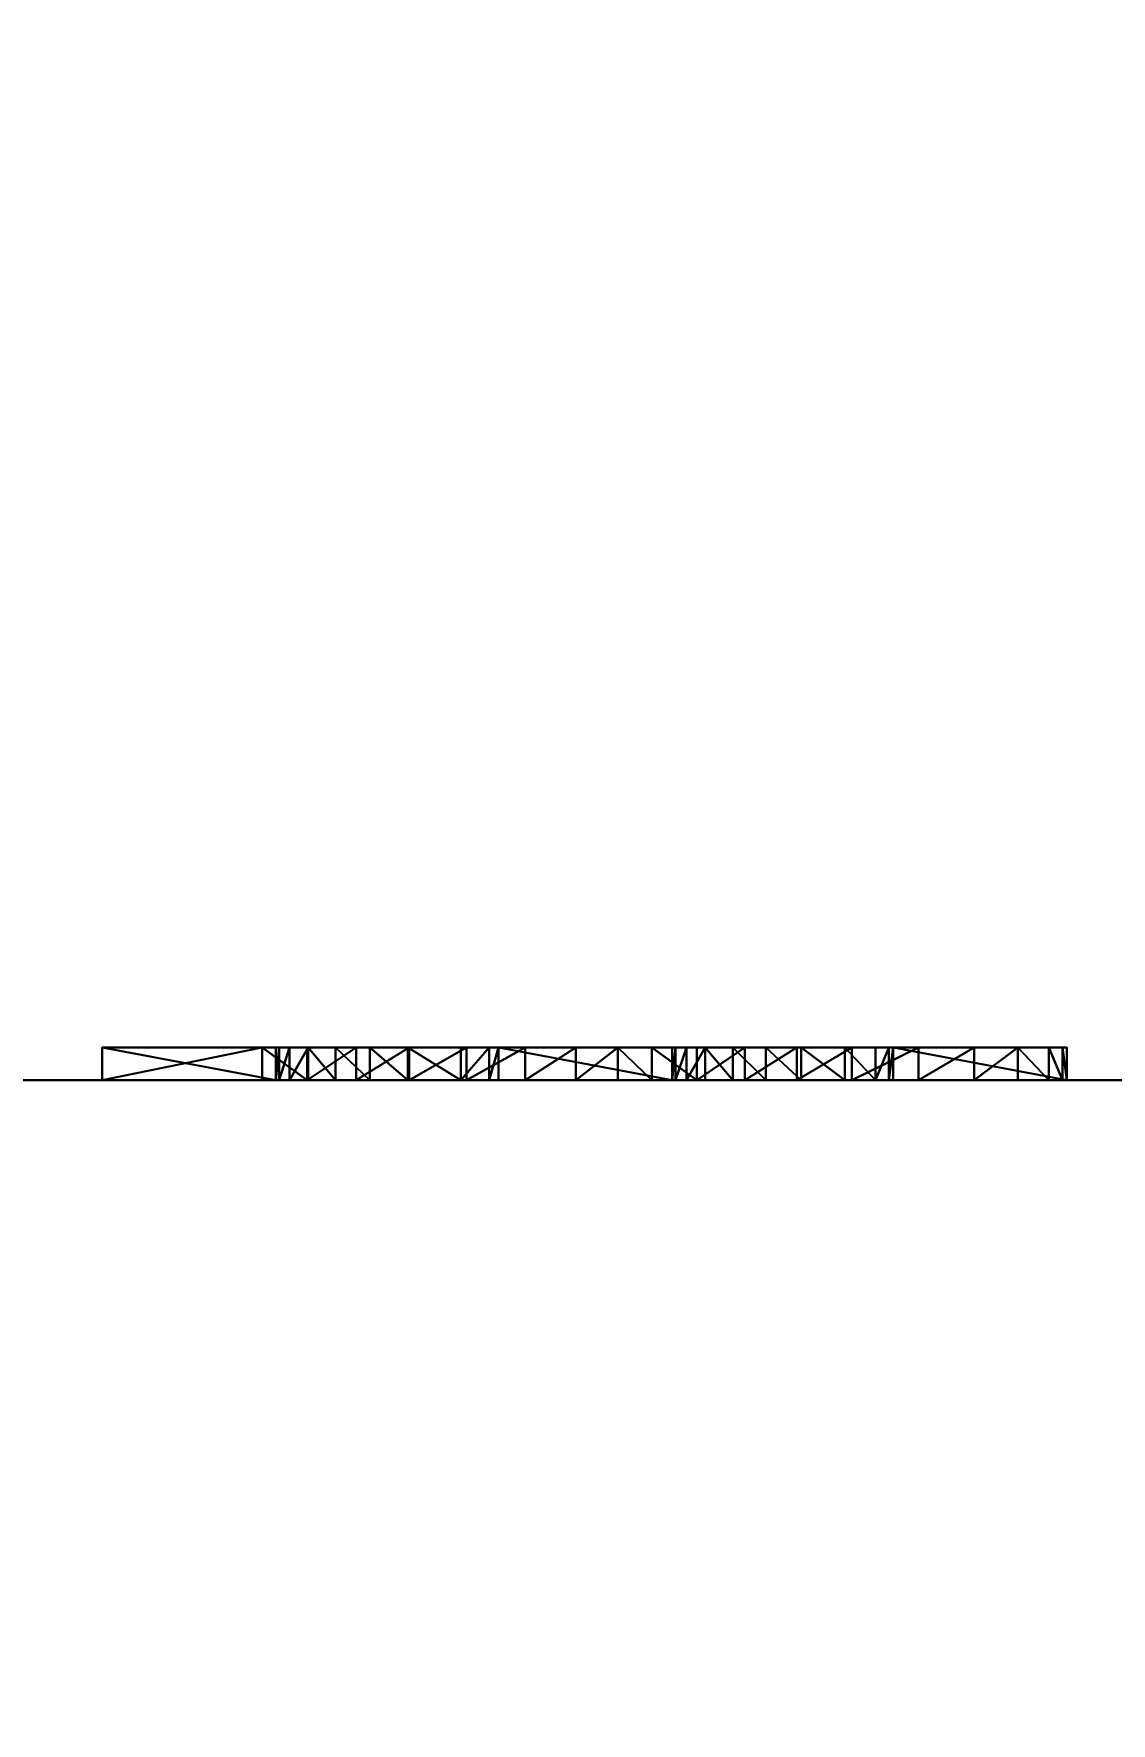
# Model space of a CAD drawing. Extents: x -4.3 to 2.7, y -5.9 to 5.2.
# Drawn here: x -0.0443 to 0.0215, y 3.8242 to 3.9275 of the extents above; entities that cross this region are included whole.
import ezdxf

# ---------------------------------------------------------------- set-up
doc = ezdxf.new("R2010")
doc.units = 0
doc.header["$LTSCALE"] = 0.0254
doc.layers.get('0').update_dxf_attribs({"linetype": 'CONTINUOUS'})
doc.layers.get('DEFPOINTS').update_dxf_attribs({"linetype": 'CONTINUOUS'})
doc.layers.add('ATMOSC', color=190, linetype='CONTINUOUS')
doc.layers.add('ROOM', color=252, linetype='CONTINUOUS')
doc.styles.add('TAHOMA', font='')
doc.styles.get('TAHOMA').set_extended_font_data('Tahoma')
doc.dimstyles.new('DIMSTYLE1', dxfattribs={"dimtxt": 0.211521, "dimasz": 0.0127, "dimexe": 0.0127, "dimexo": 0.0127, "dimgap": 0.00254, "dimtad": 0, "dimtih": 1, "dimtoh": 1, "dimdec": 3, "dimzin": 0, "dimtxsty": 'TAHOMA', "dimblk": 'ARCHTICK', "dimcen": 0.09, "dimazin": 3, "dimtfac": 1, "dimtdec": 4, "dimtofl": 0, "dimtmove": 0, "dimatfit": 3, "dimtolj": 1, "dimtzin": 0})

# ---------------------------------------------------------------- blocks, each defined once
blk = doc.blocks.new('GROUPE85_1')
at = {"color": 0}
for p, q in [((0.10513, 0.0406), (0.10513, 0.0406, 0.002)), ((0.10513, 0.0406), (0.10513, 0.0406, 0.002)), ((0.10862, 0.041), (0.10862, 0.041, 0.002)), ((0.10862, 0.041), (0.10862, 0.041, 0.002)), ((0.11222, 0.04061), (0.11222, 0.04061, 0.002)), ((0.11222, 0.04061), (0.11222, 0.04061, 0.002)), ((0.12881, 0.04061), (0.12881, 0.04061, 0.002)), ((0.12881, 0.04061), (0.12881, 0.04061, 0.002)), ((0.13218, 0.041), (0.13218, 0.041, 0.002)), ((0.13218, 0.041), (0.13218, 0.041, 0.002)), ((0.13626, 0.04055), (0.13626, 0.04055, 0.002)), ((0.13626, 0.04055), (0.13626, 0.04055, 0.002)), ((0.08635, 0.0401), (0.09613, 0.0401)), ((0.08635, 0), (0.08635, 0.0401)), ((0.08635, 0.0401, 0.002), (0.09613, 0.0401, 0.002)), ((0.08635, 0, 0.002), (0.08635, 0.0401, 0.002)), ((0.08635, 0.0401), (0.09613, 0.0401)), ((0.08635, 0.0401), (0.08635, 0.0401, 0.002)), ((0.08635, 0.0401, 0.002), (0.09613, 0.0401, 0.002)), ((0.08635, 0), (0.08635, 0.0401)), ((0.08635, 0, 0.002), (0.08635, 0.0401, 0.002)), ((0.08635, 0.0401), (0.08635, 0.0401, 0.002)), ((0.09613, 0.0401), (0.09613, 0.03462)), ((0.09613, 0.0401, 0.002), (0.09613, 0.03462, 0.002)), ((0.09613, 0.0401), (0.09613, 0.0401, 0.002)), ((0.09613, 0.0401), (0.09613, 0.03462)), ((0.09613, 0.0401), (0.09613, 0.0401, 0.002)), ((0.09613, 0.0401, 0.002), (0.09613, 0.03462, 0.002)), ((0.10188, 0.03941), (0.10188, 0.03941, 0.002)), ((0.10188, 0.03941), (0.10188, 0.03941, 0.002)), ((0.11531, 0.03942), (0.11531, 0.03942, 0.002)), ((0.11531, 0.03942), (0.11531, 0.03942, 0.002)), ((0.12565, 0.03942), (0.12565, 0.03942, 0.002)), ((0.12565, 0.03942), (0.12565, 0.03942, 0.002)), ((0.13966, 0.03921), (0.13966, 0.03921, 0.002)), ((0.13966, 0.03921), (0.13966, 0.03921, 0.002)), ((0.09888, 0.03741), (0.09888, 0.03741, 0.002)), ((0.09888, 0.03741), (0.09888, 0.03741, 0.002)), ((0.11788, 0.03743), (0.11788, 0.03743, 0.002)), ((0.11788, 0.03743), (0.11788, 0.03743, 0.002)), ((0.1227, 0.03743), (0.1227, 0.03743, 0.002)), ((0.1227, 0.03743), (0.1227, 0.03743, 0.002)), ((0.14233, 0.037), (0.14233, 0.037, 0.002)), ((0.14233, 0.037), (0.14233, 0.037, 0.002)), ((0.09613, 0.03462), (0.09613, 0.03462, 0.002)), ((0.09613, 0.03462), (0.09613, 0.03462, 0.002)), ((0.11995, 0.03462), (0.11995, 0.03462, 0.002)), ((0.11995, 0.03462), (0.11995, 0.03462, 0.002)), ((0.14423, 0.03394), (0.14423, 0.03394, 0.002)), ((0.14423, 0.03394), (0.14423, 0.03394, 0.002)), ((0.10271, 0.03256), (0.10271, 0.03256, 0.002)), ((0.10271, 0.03256), (0.10271, 0.03256, 0.002)), ((0.10504, 0.03289), (0.10504, 0.03289, 0.002)), ((0.10504, 0.03289), (0.10504, 0.03289, 0.002)), ((0.11002, 0.02953), (0.10827, 0.03206)), ((0.11002, 0.02953, 0.002), (0.10827, 0.03206, 0.002)), ((0.11002, 0.02953), (0.10827, 0.03206)), ((0.11002, 0.02953, 0.002), (0.10827, 0.03206, 0.002)), ((0.10827, 0.03206), (0.10827, 0.03206, 0.002)), ((0.10827, 0.03206), (0.10827, 0.03206, 0.002)), ((0.12693, 0.03255), (0.12693, 0.03255, 0.002)), ((0.12693, 0.03255), (0.12693, 0.03255, 0.002)), ((0.12909, 0.03289), (0.12909, 0.03289, 0.002)), ((0.12909, 0.03289), (0.12909, 0.03289, 0.002)), ((0.13362, 0.03062), (0.13175, 0.03232)), ((0.13362, 0.03062, 0.002), (0.13175, 0.03232, 0.002)), ((0.13362, 0.03062), (0.13175, 0.03232)), ((0.13362, 0.03062, 0.002), (0.13175, 0.03232, 0.002)), ((0.13175, 0.03232), (0.13175, 0.03232, 0.002)), ((0.13175, 0.03232), (0.13175, 0.03232, 0.002)), ((0.10062, 0.03156), (0.10062, 0.03156, 0.002)), ((0.10062, 0.03156), (0.10062, 0.03156, 0.002)), ((0.1249, 0.03153), (0.1249, 0.03153, 0.002)), ((0.1249, 0.03153), (0.1249, 0.03153, 0.002)), ((0.09894, 0.02995), (0.09894, 0.02995, 0.002)), ((0.09894, 0.02995), (0.09894, 0.02995, 0.002)), ((0.13362, 0.03062), (0.13362, 0.03062, 0.002)), ((0.13362, 0.03062), (0.13362, 0.03062, 0.002)), ((0.14505, 0.03058), (0.14505, 0.03058, 0.002)), ((0.14505, 0.03058), (0.14505, 0.03058, 0.002)), ((0.11002, 0.02953), (0.11002, 0.02953, 0.002)), ((0.11002, 0.02953), (0.11002, 0.02953, 0.002)), ((0.12321, 0.02985), (0.12321, 0.02985, 0.002)), ((0.12321, 0.02985), (0.12321, 0.02985, 0.002)), ((0.09781, 0.02775), (0.09781, 0.02775, 0.002)), ((0.09781, 0.02775), (0.09781, 0.02775, 0.002)), ((0.12207, 0.02754), (0.12207, 0.02754, 0.002)), ((0.12207, 0.02754), (0.12207, 0.02754, 0.002)), ((0.13444, 0.02783), (0.13444, 0.02783, 0.002)), ((0.13444, 0.02783), (0.13444, 0.02783, 0.002)), ((0.14532, 0.02564), (0.14532, 0.02564, 0.002)), ((0.14532, 0.02564), (0.14532, 0.02564, 0.002)), ((0.09717, 0.02444), (0.09717, 0.02444, 0.002)), ((0.09717, 0.02444), (0.09717, 0.02444, 0.002)), ((0.12141, 0.02416), (0.12141, 0.02416, 0.002)), ((0.12141, 0.02416), (0.12141, 0.02416, 0.002)), ((0.13471, 0.02292), (0.13471, 0.02292, 0.002)), ((0.13471, 0.02292), (0.13471, 0.02292, 0.002)), ((0.11059, 0.02197), (0.11059, 0.02197, 0.002)), ((0.11059, 0.02197), (0.11059, 0.02197, 0.002)), ((0.09696, 0.01948), (0.09696, 0.01948, 0.002)), ((0.09696, 0.01948), (0.09696, 0.01948, 0.002)), ((0.1212, 0.01926), (0.1212, 0.01926, 0.002)), ((0.1212, 0.01926), (0.1212, 0.01926, 0.002)), ((0.09696, 0), (0.08635, 0)), ((0.09696, 0, 0.002), (0.08635, 0, 0.002)), ((0.09696, 0), (0.08635, 0)), ((0.09696, 0, 0.002), (0.08635, 0, 0.002)), ((0.08635, 0), (0.08635, 0, 0.002)), ((0.08635, 0), (0.08635, 0, 0.002)), ((0.09696, 0), (0.09696, 0, 0.002)), ((0.09696, 0), (0.09696, 0, 0.002)), ((0.1212, 0), (0.11059, 0)), ((0.1212, 0, 0.002), (0.11059, 0, 0.002)), ((0.1212, 0), (0.11059, 0)), ((0.1212, 0, 0.002), (0.11059, 0, 0.002)), ((0.11059, 0), (0.11059, 0, 0.002)), ((0.11059, 0), (0.11059, 0, 0.002)), ((0.1212, 0), (0.1212, 0, 0.002)), ((0.1212, 0), (0.1212, 0, 0.002)), ((0.14532, 0), (0.13471, 0)), ((0.14532, 0, 0.002), (0.13471, 0, 0.002)), ((0.14532, 0), (0.13471, 0)), ((0.14532, 0, 0.002), (0.13471, 0, 0.002)), ((0.13471, 0), (0.13471, 0, 0.002)), ((0.13471, 0), (0.13471, 0, 0.002)), ((0.14532, 0), (0.14532, 0, 0.002)), ((0.14532, 0), (0.14532, 0, 0.002))]:
    blk.add_line(p, q, dxfattribs=at)
at = {"color": 28}
mesh = blk.add_polyface(dxfattribs=at)
corners = [(0.11995, 0.03462), (0.12141, 0.02416), (0.1212, 0.01926), (0.1227, 0.03743), (0.12207, 0.02754), (0.12321, 0.02985), (0.12565, 0.03942), (0.1249, 0.03153), (0.12693, 0.03255), (0.12881, 0.04061), (0.12909, 0.03289), (0.13218, 0.041), (0.13175, 0.03232), (0.13362, 0.03062), (0.13626, 0.04055), (0.13444, 0.02783), (0.13471, 0.02292), (0.13471, 0), (0.14532, 0), (0.13966, 0.03921), (0.14233, 0.037), (0.14423, 0.03394), (0.14505, 0.03058), (0.14532, 0.02564), (0.09613, 0.03462), (0.09717, 0.02444), (0.09696, 0.01948), (0.09888, 0.03741), (0.09781, 0.02775), (0.09894, 0.02995), (0.10188, 0.03941), (0.10062, 0.03156), (0.10271, 0.03256), (0.10513, 0.0406), (0.10504, 0.03289), (0.10827, 0.03206), (0.10862, 0.041), (0.11002, 0.02953), (0.11222, 0.04061), (0.11059, 0.02197), (0.11059, 0), (0.1212, 0), (0.11531, 0.03942), (0.11788, 0.03743), (0.09613, 0.0401), (0.08635, 0), (0.08635, 0.0401), (0.09696, 0)]
mesh.append_faces([[corners[k] for k in face] for face in [(18, 22, 23), (44, 45, 46)]], dxfattribs={"vtx0": -1, "color": 28})
mesh.append_faces([[corners[k] for k in face] for face in [(1, 3, 4), (4, 3, 5), (5, 6, 7), (7, 6, 8), (8, 9, 10), (10, 11, 12), (12, 11, 13), (13, 14, 15), (15, 14, 16), (16, 14, 17), (17, 14, 18), (25, 27, 28), (28, 27, 29), (29, 30, 31), (31, 30, 32), (32, 33, 34), (34, 33, 35), (35, 36, 37), (37, 38, 39), (39, 38, 40), (40, 38, 41), (41, 0, 2), (45, 24, 47), (47, 24, 26)]], dxfattribs={"vtx0": -1, "vtx1": -1, "color": 28})
mesh.append_faces([[corners[k] for k in face] for face in [(0, 1, 2), (1, 0, 3), (5, 3, 6), (8, 6, 9), (10, 9, 11), (13, 11, 14), (18, 14, 19), (18, 19, 20), (18, 20, 21), (18, 21, 22), (24, 25, 26), (25, 24, 27), (29, 27, 30), (32, 30, 33), (35, 33, 36), (37, 36, 38), (41, 38, 42), (41, 42, 43), (41, 43, 0), (45, 44, 24)]], dxfattribs={"vtx0": -1, "vtx2": -1, "color": 28})
mesh = blk.add_polyface(dxfattribs=at)
corners = [(0.14532, 0, 0.002), (0.13471, 0.02292, 0.002), (0.13471, 0, 0.002), (0.13626, 0.04055, 0.002), (0.13966, 0.03921, 0.002), (0.14233, 0.037, 0.002), (0.14423, 0.03394, 0.002), (0.14505, 0.03058, 0.002), (0.14532, 0.02564, 0.002), (0.1212, 0, 0.002), (0.11059, 0.02197, 0.002), (0.11059, 0, 0.002), (0.11222, 0.04061, 0.002), (0.11531, 0.03942, 0.002), (0.11788, 0.03743, 0.002), (0.11995, 0.03462, 0.002), (0.1212, 0.01926, 0.002), (0.12141, 0.02416, 0.002), (0.1227, 0.03743, 0.002), (0.12207, 0.02754, 0.002), (0.12321, 0.02985, 0.002), (0.12565, 0.03942, 0.002), (0.1249, 0.03153, 0.002), (0.12693, 0.03255, 0.002), (0.12881, 0.04061, 0.002), (0.12909, 0.03289, 0.002), (0.13218, 0.041, 0.002), (0.13175, 0.03232, 0.002), (0.13362, 0.03062, 0.002), (0.13444, 0.02783, 0.002), (0.09696, 0, 0.002), (0.08635, 0.0401, 0.002), (0.08635, 0, 0.002), (0.09613, 0.03462, 0.002), (0.09696, 0.01948, 0.002), (0.09717, 0.02444, 0.002), (0.09888, 0.03741, 0.002), (0.09781, 0.02775, 0.002), (0.09894, 0.02995, 0.002), (0.10188, 0.03941, 0.002), (0.10062, 0.03156, 0.002), (0.10271, 0.03256, 0.002), (0.10513, 0.0406, 0.002), (0.10504, 0.03289, 0.002), (0.10827, 0.03206, 0.002), (0.10862, 0.041, 0.002), (0.11002, 0.02953, 0.002), (0.09613, 0.0401, 0.002)]
mesh.append_faces([[corners[k] for k in face] for face in [(0, 1, 2), (7, 0, 8), (9, 10, 11), (30, 31, 32)]], dxfattribs={"vtx0": -1, "color": 28})
mesh.append_faces([[corners[k] for k in face] for face in [(3, 0, 4), (4, 0, 5), (5, 0, 6), (6, 0, 7), (12, 9, 13), (13, 9, 14), (14, 9, 15), (15, 17, 18), (18, 20, 21), (21, 23, 24), (24, 25, 26), (26, 28, 3), (33, 35, 36), (36, 38, 39), (39, 41, 42), (42, 44, 45), (45, 46, 12)]], dxfattribs={"vtx0": -1, "vtx1": -1, "color": 28})
mesh.append_faces([[corners[k] for k in face] for face in [(1, 0, 3), (10, 9, 12), (31, 30, 33)]], dxfattribs={"vtx0": -1, "vtx1": -1, "vtx2": -1, "color": 28})
mesh.append_faces([[corners[k] for k in face] for face in [(15, 9, 16), (15, 16, 17), (18, 17, 19), (18, 19, 20), (21, 20, 22), (21, 22, 23), (24, 23, 25), (26, 25, 27), (26, 27, 28), (3, 28, 29), (3, 29, 1), (33, 30, 34), (33, 34, 35), (36, 35, 37), (36, 37, 38), (39, 38, 40), (39, 40, 41), (42, 41, 43), (42, 43, 44), (45, 44, 46), (12, 46, 10)]], dxfattribs={"vtx0": -1, "vtx2": -1, "color": 28})
mesh.append_faces([[corners[k] for k in face] for face in [(47, 31, 33)]], dxfattribs={"vtx1": -1, "color": 28})
mesh = blk.add_polyface(dxfattribs=at)
corners = [(0.10188, 0.03941, 0.002), (0.10513, 0.0406), (0.10188, 0.03941), (0.10513, 0.0406, 0.002)]
mesh.append_faces([[corners[k] for k in face] for face in [(0, 1, 2), (1, 0, 3)]], dxfattribs={"vtx0": -1, "color": 28})
mesh = blk.add_polyface(dxfattribs=at)
corners = [(0.10513, 0.0406, 0.002), (0.10862, 0.041), (0.10513, 0.0406), (0.10862, 0.041, 0.002)]
mesh.append_faces([[corners[k] for k in face] for face in [(0, 1, 2), (1, 0, 3)]], dxfattribs={"vtx0": -1, "color": 28})
mesh = blk.add_polyface(dxfattribs=at)
corners = [(0.10862, 0.041, 0.002), (0.11222, 0.04061), (0.10862, 0.041), (0.11222, 0.04061, 0.002)]
mesh.append_faces([[corners[k] for k in face] for face in [(0, 1, 2), (1, 0, 3)]], dxfattribs={"vtx0": -1, "color": 28})
mesh = blk.add_polyface(dxfattribs=at)
corners = [(0.11222, 0.04061, 0.002), (0.11531, 0.03942), (0.11222, 0.04061), (0.11531, 0.03942, 0.002)]
mesh.append_faces([[corners[k] for k in face] for face in [(0, 1, 2), (1, 0, 3)]], dxfattribs={"vtx0": -1, "color": 28})
mesh = blk.add_polyface(dxfattribs=at)
corners = [(0.12565, 0.03942, 0.002), (0.12881, 0.04061), (0.12565, 0.03942), (0.12881, 0.04061, 0.002)]
mesh.append_faces([[corners[k] for k in face] for face in [(0, 1, 2), (1, 0, 3)]], dxfattribs={"vtx0": -1, "color": 28})
mesh = blk.add_polyface(dxfattribs=at)
corners = [(0.12881, 0.04061, 0.002), (0.13218, 0.041), (0.12881, 0.04061), (0.13218, 0.041, 0.002)]
mesh.append_faces([[corners[k] for k in face] for face in [(0, 1, 2), (1, 0, 3)]], dxfattribs={"vtx0": -1, "color": 28})
mesh = blk.add_polyface(dxfattribs=at)
corners = [(0.13218, 0.041, 0.002), (0.13626, 0.04055), (0.13218, 0.041), (0.13626, 0.04055, 0.002)]
mesh.append_faces([[corners[k] for k in face] for face in [(0, 1, 2), (1, 0, 3)]], dxfattribs={"vtx0": -1, "color": 28})
mesh = blk.add_polyface(dxfattribs=at)
corners = [(0.13626, 0.04055, 0.002), (0.13966, 0.03921), (0.13626, 0.04055), (0.13966, 0.03921, 0.002)]
mesh.append_faces([[corners[k] for k in face] for face in [(0, 1, 2), (1, 0, 3)]], dxfattribs={"vtx0": -1, "color": 28})
mesh = blk.add_polyface(dxfattribs=at)
corners = [(0.08635, 0.0401, 0.002), (0.09613, 0.0401), (0.08635, 0.0401), (0.09613, 0.0401, 0.002)]
mesh.append_faces([[corners[k] for k in face] for face in [(0, 1, 2), (1, 0, 3)]], dxfattribs={"vtx0": -1, "color": 28})
mesh = blk.add_polyface(dxfattribs=at)
corners = [(0.08635, 0.0401, 0.002), (0.08635, 0), (0.08635, 0, 0.002), (0.08635, 0.0401)]
mesh.append_faces([[corners[k] for k in face] for face in [(0, 1, 2), (1, 0, 3)]], dxfattribs={"vtx0": -1, "color": 28})
mesh = blk.add_polyface(dxfattribs=at)
corners = [(0.09613, 0.0401), (0.09613, 0.03462, 0.002), (0.09613, 0.03462), (0.09613, 0.0401, 0.002)]
mesh.append_faces([[corners[k] for k in face] for face in [(0, 1, 2), (1, 0, 3)]], dxfattribs={"vtx0": -1, "color": 28})
mesh = blk.add_polyface(dxfattribs=at)
corners = [(0.09888, 0.03741, 0.002), (0.10188, 0.03941), (0.09888, 0.03741), (0.10188, 0.03941, 0.002)]
mesh.append_faces([[corners[k] for k in face] for face in [(0, 1, 2), (1, 0, 3)]], dxfattribs={"vtx0": -1, "color": 28})
mesh = blk.add_polyface(dxfattribs=at)
corners = [(0.11531, 0.03942, 0.002), (0.11788, 0.03743), (0.11531, 0.03942), (0.11788, 0.03743, 0.002)]
mesh.append_faces([[corners[k] for k in face] for face in [(0, 1, 2), (1, 0, 3)]], dxfattribs={"vtx0": -1, "color": 28})
mesh = blk.add_polyface(dxfattribs=at)
corners = [(0.1227, 0.03743, 0.002), (0.12565, 0.03942), (0.1227, 0.03743), (0.12565, 0.03942, 0.002)]
mesh.append_faces([[corners[k] for k in face] for face in [(0, 1, 2), (1, 0, 3)]], dxfattribs={"vtx0": -1, "color": 28})
mesh = blk.add_polyface(dxfattribs=at)
corners = [(0.13966, 0.03921, 0.002), (0.14233, 0.037), (0.13966, 0.03921), (0.14233, 0.037, 0.002)]
mesh.append_faces([[corners[k] for k in face] for face in [(0, 1, 2), (1, 0, 3)]], dxfattribs={"vtx0": -1, "color": 28})
mesh = blk.add_polyface(dxfattribs=at)
corners = [(0.09888, 0.03741, 0.002), (0.09613, 0.03462), (0.09613, 0.03462, 0.002), (0.09888, 0.03741)]
mesh.append_faces([[corners[k] for k in face] for face in [(0, 1, 2), (1, 0, 3)]], dxfattribs={"vtx0": -1, "color": 28})
mesh = blk.add_polyface(dxfattribs=at)
corners = [(0.11788, 0.03743), (0.11995, 0.03462, 0.002), (0.11995, 0.03462), (0.11788, 0.03743, 0.002)]
mesh.append_faces([[corners[k] for k in face] for face in [(0, 1, 2), (1, 0, 3)]], dxfattribs={"vtx0": -1, "color": 28})
mesh = blk.add_polyface(dxfattribs=at)
corners = [(0.1227, 0.03743, 0.002), (0.11995, 0.03462), (0.11995, 0.03462, 0.002), (0.1227, 0.03743)]
mesh.append_faces([[corners[k] for k in face] for face in [(0, 1, 2), (1, 0, 3)]], dxfattribs={"vtx0": -1, "color": 28})
mesh = blk.add_polyface(dxfattribs=at)
corners = [(0.14233, 0.037), (0.14423, 0.03394, 0.002), (0.14423, 0.03394), (0.14233, 0.037, 0.002)]
mesh.append_faces([[corners[k] for k in face] for face in [(0, 1, 2), (1, 0, 3)]], dxfattribs={"vtx0": -1, "color": 28})
mesh = blk.add_polyface(dxfattribs=at)
corners = [(0.14423, 0.03394), (0.14505, 0.03058, 0.002), (0.14505, 0.03058), (0.14423, 0.03394, 0.002)]
mesh.append_faces([[corners[k] for k in face] for face in [(0, 1, 2), (1, 0, 3)]], dxfattribs={"vtx0": -1, "color": 28})
mesh = blk.add_polyface(dxfattribs=at)
corners = [(0.10271, 0.03256, 0.002), (0.10062, 0.03156), (0.10271, 0.03256), (0.10062, 0.03156, 0.002)]
mesh.append_faces([[corners[k] for k in face] for face in [(0, 1, 2), (1, 0, 3)]], dxfattribs={"vtx0": -1, "color": 28})
mesh = blk.add_polyface(dxfattribs=at)
corners = [(0.10504, 0.03289, 0.002), (0.10271, 0.03256), (0.10504, 0.03289), (0.10271, 0.03256, 0.002)]
mesh.append_faces([[corners[k] for k in face] for face in [(0, 1, 2), (1, 0, 3)]], dxfattribs={"vtx0": -1, "color": 28})
mesh = blk.add_polyface(dxfattribs=at)
corners = [(0.10827, 0.03206, 0.002), (0.10504, 0.03289), (0.10827, 0.03206), (0.10504, 0.03289, 0.002)]
mesh.append_faces([[corners[k] for k in face] for face in [(0, 1, 2), (1, 0, 3)]], dxfattribs={"vtx0": -1, "color": 28})
mesh = blk.add_polyface(dxfattribs=at)
corners = [(0.10827, 0.03206, 0.002), (0.11002, 0.02953), (0.11002, 0.02953, 0.002), (0.10827, 0.03206)]
mesh.append_faces([[corners[k] for k in face] for face in [(0, 1, 2), (1, 0, 3)]], dxfattribs={"vtx0": -1, "color": 28})
mesh = blk.add_polyface(dxfattribs=at)
corners = [(0.12693, 0.03255, 0.002), (0.1249, 0.03153), (0.12693, 0.03255), (0.1249, 0.03153, 0.002)]
mesh.append_faces([[corners[k] for k in face] for face in [(0, 1, 2), (1, 0, 3)]], dxfattribs={"vtx0": -1, "color": 28})
mesh = blk.add_polyface(dxfattribs=at)
corners = [(0.12909, 0.03289, 0.002), (0.12693, 0.03255), (0.12909, 0.03289), (0.12693, 0.03255, 0.002)]
mesh.append_faces([[corners[k] for k in face] for face in [(0, 1, 2), (1, 0, 3)]], dxfattribs={"vtx0": -1, "color": 28})
mesh = blk.add_polyface(dxfattribs=at)
corners = [(0.13175, 0.03232, 0.002), (0.12909, 0.03289), (0.13175, 0.03232), (0.12909, 0.03289, 0.002)]
mesh.append_faces([[corners[k] for k in face] for face in [(0, 1, 2), (1, 0, 3)]], dxfattribs={"vtx0": -1, "color": 28})
mesh = blk.add_polyface(dxfattribs=at)
corners = [(0.13362, 0.03062, 0.002), (0.13175, 0.03232), (0.13362, 0.03062), (0.13175, 0.03232, 0.002)]
mesh.append_faces([[corners[k] for k in face] for face in [(0, 1, 2), (1, 0, 3)]], dxfattribs={"vtx0": -1, "color": 28})
mesh = blk.add_polyface(dxfattribs=at)
corners = [(0.10062, 0.03156, 0.002), (0.09894, 0.02995), (0.10062, 0.03156), (0.09894, 0.02995, 0.002)]
mesh.append_faces([[corners[k] for k in face] for face in [(0, 1, 2), (1, 0, 3)]], dxfattribs={"vtx0": -1, "color": 28})
mesh = blk.add_polyface(dxfattribs=at)
corners = [(0.1249, 0.03153, 0.002), (0.12321, 0.02985), (0.1249, 0.03153), (0.12321, 0.02985, 0.002)]
mesh.append_faces([[corners[k] for k in face] for face in [(0, 1, 2), (1, 0, 3)]], dxfattribs={"vtx0": -1, "color": 28})
mesh = blk.add_polyface(dxfattribs=at)
corners = [(0.09894, 0.02995), (0.09781, 0.02775, 0.002), (0.09781, 0.02775), (0.09894, 0.02995, 0.002)]
mesh.append_faces([[corners[k] for k in face] for face in [(0, 1, 2), (1, 0, 3)]], dxfattribs={"vtx0": -1, "color": 28})
mesh = blk.add_polyface(dxfattribs=at)
corners = [(0.13362, 0.03062, 0.002), (0.13444, 0.02783), (0.13444, 0.02783, 0.002), (0.13362, 0.03062)]
mesh.append_faces([[corners[k] for k in face] for face in [(0, 1, 2), (1, 0, 3)]], dxfattribs={"vtx0": -1, "color": 28})
mesh = blk.add_polyface(dxfattribs=at)
corners = [(0.14505, 0.03058), (0.14532, 0.02564, 0.002), (0.14532, 0.02564), (0.14505, 0.03058, 0.002)]
mesh.append_faces([[corners[k] for k in face] for face in [(0, 1, 2), (1, 0, 3)]], dxfattribs={"vtx0": -1, "color": 28})
mesh = blk.add_polyface(dxfattribs=at)
corners = [(0.11002, 0.02953, 0.002), (0.11059, 0.02197), (0.11059, 0.02197, 0.002), (0.11002, 0.02953)]
mesh.append_faces([[corners[k] for k in face] for face in [(0, 1, 2), (1, 0, 3)]], dxfattribs={"vtx0": -1, "color": 28})
mesh = blk.add_polyface(dxfattribs=at)
corners = [(0.12321, 0.02985), (0.12207, 0.02754, 0.002), (0.12207, 0.02754), (0.12321, 0.02985, 0.002)]
mesh.append_faces([[corners[k] for k in face] for face in [(0, 1, 2), (1, 0, 3)]], dxfattribs={"vtx0": -1, "color": 28})
mesh = blk.add_polyface(dxfattribs=at)
corners = [(0.09781, 0.02775), (0.09717, 0.02444, 0.002), (0.09717, 0.02444), (0.09781, 0.02775, 0.002)]
mesh.append_faces([[corners[k] for k in face] for face in [(0, 1, 2), (1, 0, 3)]], dxfattribs={"vtx0": -1, "color": 28})
mesh = blk.add_polyface(dxfattribs=at)
corners = [(0.12207, 0.02754), (0.12141, 0.02416, 0.002), (0.12141, 0.02416), (0.12207, 0.02754, 0.002)]
mesh.append_faces([[corners[k] for k in face] for face in [(0, 1, 2), (1, 0, 3)]], dxfattribs={"vtx0": -1, "color": 28})
mesh = blk.add_polyface(dxfattribs=at)
corners = [(0.13444, 0.02783, 0.002), (0.13471, 0.02292), (0.13471, 0.02292, 0.002), (0.13444, 0.02783)]
mesh.append_faces([[corners[k] for k in face] for face in [(0, 1, 2), (1, 0, 3)]], dxfattribs={"vtx0": -1, "color": 28})
mesh = blk.add_polyface(dxfattribs=at)
corners = [(0.14532, 0.02564), (0.14532, 0, 0.002), (0.14532, 0), (0.14532, 0.02564, 0.002)]
mesh.append_faces([[corners[k] for k in face] for face in [(0, 1, 2), (1, 0, 3)]], dxfattribs={"vtx0": -1, "color": 28})
mesh = blk.add_polyface(dxfattribs=at)
corners = [(0.09717, 0.02444), (0.09696, 0.01948, 0.002), (0.09696, 0.01948), (0.09717, 0.02444, 0.002)]
mesh.append_faces([[corners[k] for k in face] for face in [(0, 1, 2), (1, 0, 3)]], dxfattribs={"vtx0": -1, "color": 28})
mesh = blk.add_polyface(dxfattribs=at)
corners = [(0.12141, 0.02416), (0.1212, 0.01926, 0.002), (0.1212, 0.01926), (0.12141, 0.02416, 0.002)]
mesh.append_faces([[corners[k] for k in face] for face in [(0, 1, 2), (1, 0, 3)]], dxfattribs={"vtx0": -1, "color": 28})
mesh = blk.add_polyface(dxfattribs=at)
corners = [(0.13471, 0.02292, 0.002), (0.13471, 0), (0.13471, 0, 0.002), (0.13471, 0.02292)]
mesh.append_faces([[corners[k] for k in face] for face in [(0, 1, 2), (1, 0, 3)]], dxfattribs={"vtx0": -1, "color": 28})
mesh = blk.add_polyface(dxfattribs=at)
corners = [(0.11059, 0.02197, 0.002), (0.11059, 0), (0.11059, 0, 0.002), (0.11059, 0.02197)]
mesh.append_faces([[corners[k] for k in face] for face in [(0, 1, 2), (1, 0, 3)]], dxfattribs={"vtx0": -1, "color": 28})
mesh = blk.add_polyface(dxfattribs=at)
corners = [(0.09696, 0.01948), (0.09696, 0, 0.002), (0.09696, 0), (0.09696, 0.01948, 0.002)]
mesh.append_faces([[corners[k] for k in face] for face in [(0, 1, 2), (1, 0, 3)]], dxfattribs={"vtx0": -1, "color": 28})
mesh = blk.add_polyface(dxfattribs=at)
corners = [(0.1212, 0.01926), (0.1212, 0, 0.002), (0.1212, 0), (0.1212, 0.01926, 0.002)]
mesh.append_faces([[corners[k] for k in face] for face in [(0, 1, 2), (1, 0, 3)]], dxfattribs={"vtx0": -1, "color": 28})
mesh = blk.add_polyface(dxfattribs=at)
corners = [(0.09696, 0, 0.002), (0.08635, 0), (0.09696, 0), (0.08635, 0, 0.002)]
mesh.append_faces([[corners[k] for k in face] for face in [(0, 1, 2), (1, 0, 3)]], dxfattribs={"vtx0": -1, "color": 28})
mesh = blk.add_polyface(dxfattribs=at)
corners = [(0.1212, 0, 0.002), (0.11059, 0), (0.1212, 0), (0.11059, 0, 0.002)]
mesh.append_faces([[corners[k] for k in face] for face in [(0, 1, 2), (1, 0, 3)]], dxfattribs={"vtx0": -1, "color": 28})
mesh = blk.add_polyface(dxfattribs=at)
corners = [(0.14532, 0, 0.002), (0.13471, 0), (0.14532, 0), (0.13471, 0, 0.002)]
mesh.append_faces([[corners[k] for k in face] for face in [(0, 1, 2), (1, 0, 3)]], dxfattribs={"vtx0": -1, "color": 28})
blk = doc.blocks.new('GROUPE_6')
at = {"layer": 'ATMOSC', "color": 211}
for p, q in [((0, 0, 0.345), (0.225, 0, 0.345)), ((0, 0), (0.225, 0)), ((0, 0), (0.225, 0)), ((0, 0, 0.345), (0.225, 0, 0.345))]:
    blk.add_line(p, q, dxfattribs=at)
mesh = blk.add_polyface(dxfattribs=at)
corners = [(0.225, 0.273), (0, 0), (0, 0.273), (0.225, 0)]
mesh.append_faces([[corners[k] for k in face] for face in [(0, 1, 2), (1, 0, 3)]], dxfattribs={"vtx0": -1, "color": 211})
mesh = blk.add_polyface(dxfattribs=at)
corners = [(0.225, 0, 0.345), (0, 0.273, 0.345), (0, 0, 0.345), (0.225, 0.273, 0.345)]
mesh.append_faces([[corners[k] for k in face] for face in [(0, 1, 2), (1, 0, 3)]], dxfattribs={"vtx0": -1, "color": 211})
mesh = blk.add_polyface(dxfattribs=at)
corners = [(0.225, 0, 0.345), (0, 0), (0.225, 0), (0, 0, 0.345)]
mesh.append_faces([[corners[k] for k in face] for face in [(0, 1, 2), (1, 0, 3)]], dxfattribs={"vtx0": -1, "color": 211})
blk = doc.blocks.new('_ARCHTICK')
at = {"color": 0, "linetype": 'BYBLOCK', "const_width": 0.15}
blk.add_lwpolyline([(-0.5, -0.5), (0.5, 0.5)], dxfattribs=at)
blk = doc.blocks.new('*D114')
at = {"color": 0}
for p, q in [((2.6873, 5.2), (-3.68976, 5.2)), ((-3.67706, 5.2), (-3.67706, 0.1083)), ((-3.67706, -5.2), (-3.67706, -0.1083)), ((2.6873, -5.2), (-3.68976, -5.2))]:
    blk.add_line(p, q, dxfattribs=at)
at = {"layer": 'DEFPOINTS', "color": 0}
for p in [(-3.67706, 5.2), (2.7, 5.2), (2.7, -5.2)]:
    blk.add_point(p, dxfattribs=at)
at = {"color": 0, "xscale": 0.0127, "yscale": 0.0127, "zscale": 0.0127}
for p, rotation in [((-3.67706, 5.2), 90), ((-3.67706, -5.2), 270)]:
    blk.add_blockref('_ARCHTICK', p, dxfattribs=dict(at, rotation=rotation))
at = {"color": 0, "insert": (-3.67706, 0), "char_height": 0.2115215, "attachment_point": 5, "style": 'TAHOMA'}
blk.add_mtext('\\A1;10.400m', dxfattribs=at)

msp = doc.modelspace()

# ---------------------------------------------------------------- block references
at = {"color": 0}
msp.add_blockref('GROUPE_6', (-0.1125, 3.8635, 0.895), dxfattribs=at)
at = {"layer": 'ATMOSC', "color": 0, "extrusion": (0, -1, -3.82857e-16)}
msp.add_blockref('GROUPE85_1', (-0.1265, 1.24, -3.8655), dxfattribs=at)

# ---------------------------------------------------------------- dimensions: what is measured, and where the dimension line sits
at = {"color": 250}
dim = msp.add_linear_dim(base=(-3.67706, 5.2), p1=(2.7, -5.2), p2=(2.7, 5.2), angle=90, dimstyle='DIMSTYLE1', override={"dimtih": 1, "dimpost": 'm'}, dxfattribs=at)
dim.commit()
dim.dimension.update_dxf_attribs({"geometry": '*D114', "text_midpoint": (-3.67706, 0)})

# ---------------------------------------------------------------- meshes
at = {"layer": 'ROOM', "color": 254}
mesh = msp.add_polyface(dxfattribs=at)
corners = [(2.7, 5.2), (-2.7, -5.2), (-2.7, 5.2), (2.7, -5.2)]
mesh.append_faces([[corners[k] for k in face] for face in [(0, 1, 2), (1, 0, 3)]], dxfattribs={"vtx0": -1, "color": 254})

doc.saveas('drawing.dxf')
